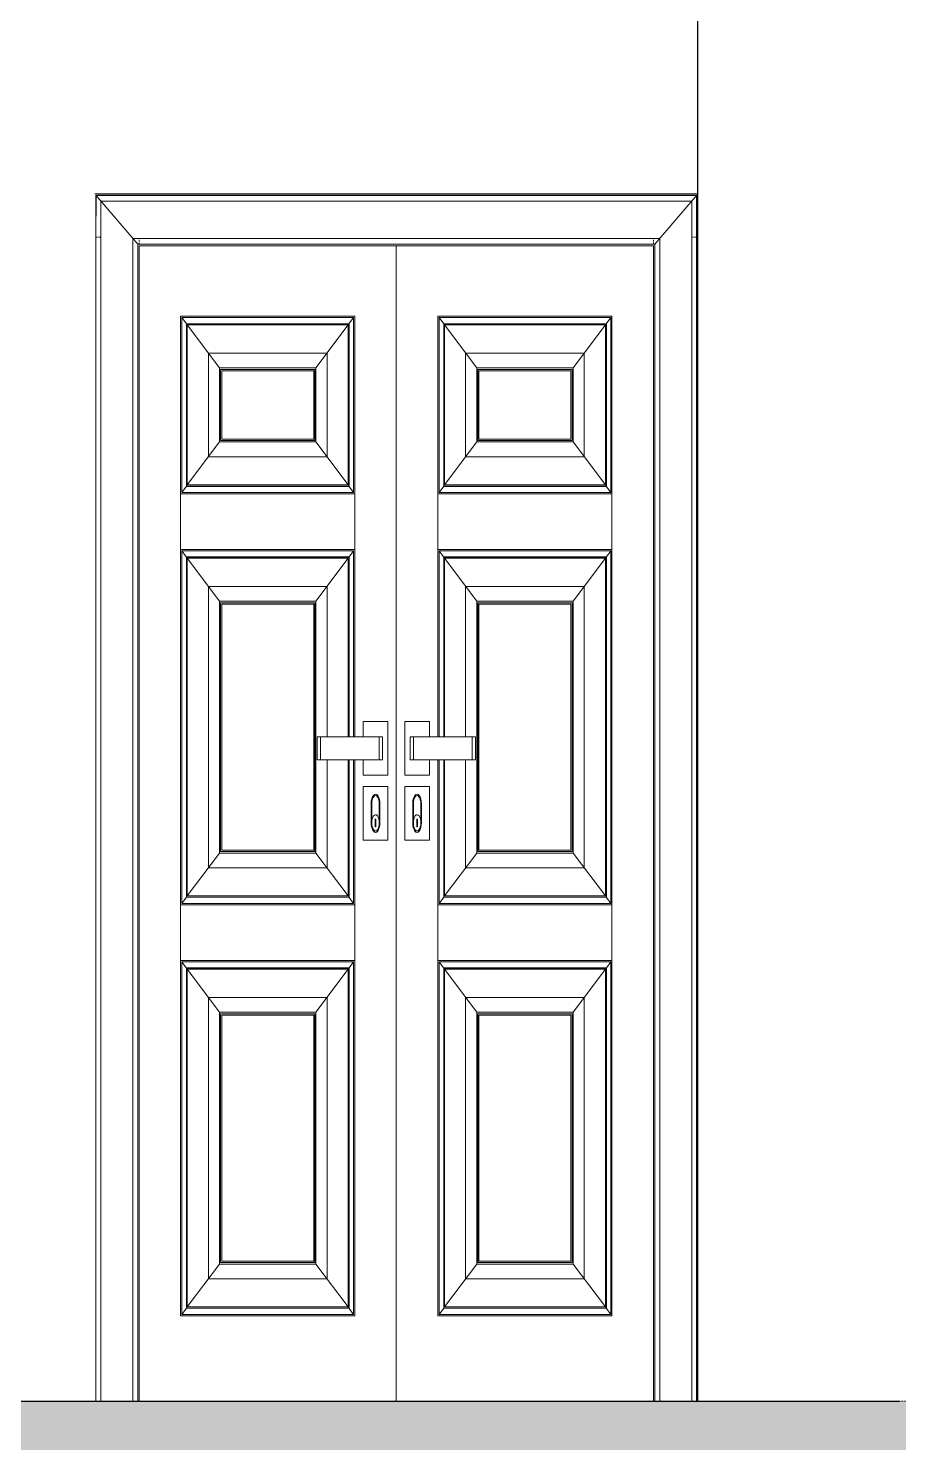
# Model space of a CAD drawing. Header units: inches. Extents: x -5058079 to -5054904, y -3262045 to -3259800.
# Drawn here: x -5055826.2 to -5055765.6, y -3261036.5 to -3260938 of the extents above; entities that cross this region are included whole.
import ezdxf

# ---------------------------------------------------------------- set-up
doc = ezdxf.new("R2010")
doc.units = ezdxf.units.IN
doc.header["$LTSCALE"] = 2
doc.header["$MEASUREMENT"] = 0
doc.linetypes.add('CENTER', pattern=[2, 1.25, -0.25, 0.25, -0.25])
doc.layers.get('0').update_dxf_attribs({"linetype": 'CONTINUOUS'})
for name, color, linetype, lineweight in [('Annotate-Bold.w', 187, 'CONTINUOUS', 18), ('Door-Window', 47, 'CONTINUOUS', 15), ('F-FURNITURE', 30, 'CONTINUOUS', 13)]:
    doc.layers.add(name, color=color, linetype=linetype, lineweight=lineweight)

msp = doc.modelspace()

# ---------------------------------------------------------------- hatches: boundary and pattern name
at = {"layer": 'Door-Window', "linetype": 'ByBlock'}
h = msp.add_hatch(dxfattribs=at)
h.set_pattern_fill('AR-CONC', color=256)
h.set_pattern_definition([(50, (2074.156, -4543.582), (7.172601826, -0.62752135), [0.75, -8.25]), (355, (2074.156, -4543.582), (-1.387513336, 7.521921337), [0.6, -6.6]), (100.45144446, (2074.7536, -4543.634), (5.785088467, 6.89439991), [0.63740192, -7.01142112]), (46.1842, (2074.156, -4541.582), (10.672413307, -1.655192808), [1.125, -12.375]), (96.63563549, (2075.045, -4541.72), (9.346619457, 9.741186008), [0.95610342, -10.5171376]), (351.184164, (2074.156, -4541.582), (9.34661945, 9.741186003), [0.9, -9.90000001]), (21, (2075.156, -4542.082), (5.969070521, -4.0261889067), [0.75, -8.25]), (326, (2075.156, -4542.082), (2.433153319, 7.2515004505), [0.6, -6.6]), (71.45144474, (2075.653, -4542.417), (8.402223767, 3.225311528), [0.6374019, -7.01142112]), (37.5, (2074.156, -4543.5817), (0.1215985532, 3.3289385383), [0, -6.52, 0, -6.7, 0, -6.625]), (7.5, (2074.156, -4543.5817), (2.6306953744, 3.9441171188), [0, -3.82, 0, -6.37, 0, -2.525]), (327.5, (2071.926, -4543.5817), (5.3382243617, -0.2255487173), [0, -2.5, 0, -7.8, 0, -10.35]), (317.5, (2070.926, -4543.5817), (5.8318616934, 1.0010498233), [0, -3.25, 0, -5.18, 0, -7.35])])
h.paths.add_polyline_path([(-5055910.021, -3261047.578), (-5055901.021, -3261047.578), (-5055901.021, -3261038.578), (-5055779.597, -3261038.578), (-5055779.597, -3261047.578), (-5055770.597, -3261047.578), (-5055770.597, -3261038.578), (-5055763.964, -3261038.578), (-5055756.821, -3261033.578), (-5055928.021, -3261033.578), (-5055928.021, -3261038.578), (-5055910.021, -3261038.578)])

# ---------------------------------------------------------------- linework, layer by layer
at = {"ltscale": 0.5}
for p, q in [((-5055779.597, -3261033.578), (-5055779.597, -3260926.578)), ((-5055928.021, -3261033.578), (-5055765.54, -3261033.578))]:
    msp.add_line(p, q, dxfattribs=at)
at = {"layer": 'Annotate-Bold.w', "linetype": 'CENTER', "ltscale": 0.01}
msp.add_line((-5055993.007, -3261033.578), (-5055604.242, -3261033.578), dxfattribs=at)
at = {"layer": 'F-FURNITURE'}
for p, q in [((-5055821.597, -3260949.578), (-5055779.597, -3260949.578)), ((-5055821.531, -3261033.578), (-5055821.531, -3260949.655)), ((-5055821.531, -3260949.655), (-5055779.663, -3260949.655)), ((-5055821.531, -3260949.655), (-5055818.597, -3260953.078)), ((-5055821.512, -3260952.578), (-5055821.511, -3260949.678)), ((-5055821.511, -3260949.678), (-5055779.683, -3260949.678)), ((-5055821.169, -3261033.578), (-5055821.169, -3260950.078)), ((-5055821.169, -3260950.078), (-5055780.026, -3260950.078)), ((-5055779.663, -3260949.655), (-5055782.597, -3260953.078)), ((-5055780.026, -3260950.078), (-5055780.026, -3261033.578)), ((-5055779.683, -3260949.678), (-5055779.683, -3261033.578)), ((-5055779.663, -3260949.655), (-5055779.663, -3261033.578)), ((-5055821.512, -3260952.578), (-5055821.455, -3260952.578)), ((-5055821.512, -3261033.578), (-5055821.512, -3260952.578)), ((-5055821.415, -3260952.578), (-5055821.37, -3260952.578)), ((-5055821.32, -3260952.578), (-5055821.218, -3260952.578)), ((-5055780.026, -3260952.578), (-5055779.925, -3260952.578)), ((-5055779.874, -3260952.578), (-5055779.825, -3260952.578)), ((-5055779.78, -3260952.578), (-5055779.707, -3260952.578)), ((-5055818.94, -3261033.578), (-5055818.94, -3260952.678)), ((-5055818.94, -3260952.678), (-5055782.254, -3260952.678)), ((-5055818.597, -3261033.578), (-5055818.597, -3260953.078)), ((-5055818.597, -3260953.078), (-5055782.597, -3260953.078)), ((-5055818.512, -3260952.678), (-5055818.512, -3260952.73)), ((-5055818.512, -3260952.782), (-5055818.512, -3260952.831)), ((-5055818.512, -3260952.879), (-5055818.512, -3260952.962)), ((-5055818.512, -3260952.996), (-5055818.512, -3260953.078)), ((-5055818.512, -3261033.578), (-5055818.512, -3260953.178)), ((-5055818.512, -3260953.178), (-5055782.683, -3260953.178)), ((-5055800.597, -3261033.578), (-5055800.597, -3260953.178)), ((-5055782.683, -3260952.678), (-5055782.683, -3260952.73)), ((-5055782.683, -3260952.782), (-5055782.683, -3260952.831)), ((-5055782.683, -3260952.879), (-5055782.683, -3260952.962)), ((-5055782.683, -3260952.996), (-5055782.683, -3260953.078)), ((-5055782.683, -3260953.178), (-5055782.683, -3261033.578)), ((-5055782.597, -3260953.078), (-5055782.597, -3261033.578)), ((-5055782.254, -3260952.678), (-5055782.254, -3261033.578)), ((-5055815.616, -3260999.047), (-5055815.616, -3260958.074)), ((-5055803.493, -3260958.074), (-5055815.616, -3260958.074)), ((-5055815.539, -3260970.34), (-5055815.539, -3260958.177)), ((-5055815.539, -3260958.177), (-5055803.57, -3260958.177)), ((-5055815.539, -3260958.177), (-5055815.208, -3260958.619)), ((-5055803.901, -3260958.619), (-5055803.57, -3260958.177)), ((-5055803.57, -3260958.177), (-5055803.57, -3260970.34)), ((-5055803.493, -3260958.074), (-5055803.493, -3260987.356)), ((-5055797.702, -3260987.356), (-5055797.702, -3260958.074)), ((-5055785.579, -3260958.074), (-5055797.702, -3260958.074)), ((-5055797.624, -3260970.34), (-5055797.624, -3260958.177)), ((-5055797.624, -3260958.177), (-5055785.656, -3260958.177)), ((-5055797.624, -3260958.177), (-5055797.294, -3260958.619)), ((-5055785.987, -3260958.619), (-5055785.656, -3260958.177)), ((-5055785.656, -3260958.177), (-5055785.656, -3260970.34)), ((-5055785.579, -3260958.074), (-5055785.579, -3260999.047)), ((-5055815.208, -3260969.899), (-5055815.208, -3260958.619)), ((-5055815.208, -3260958.619), (-5055803.901, -3260958.619)), ((-5055815.153, -3260969.825), (-5055815.153, -3260958.693)), ((-5055815.153, -3260958.693), (-5055803.956, -3260958.693)), ((-5055812.913, -3260961.682), (-5055815.153, -3260958.693)), ((-5055803.956, -3260958.693), (-5055806.196, -3260961.682)), ((-5055803.956, -3260958.693), (-5055803.956, -3260969.825)), ((-5055803.901, -3260958.619), (-5055803.901, -3260969.899)), ((-5055803.879, -3260958.59), (-5055803.879, -3260969.928)), ((-5055797.294, -3260969.899), (-5055797.294, -3260958.619)), ((-5055797.294, -3260958.619), (-5055785.987, -3260958.619)), ((-5055797.238, -3260969.825), (-5055797.238, -3260958.693)), ((-5055797.238, -3260958.693), (-5055786.042, -3260958.693)), ((-5055794.999, -3260961.682), (-5055797.238, -3260958.693)), ((-5055786.042, -3260958.693), (-5055788.281, -3260961.682)), ((-5055786.042, -3260958.693), (-5055786.042, -3260969.825)), ((-5055785.987, -3260958.619), (-5055785.987, -3260969.899)), ((-5055785.965, -3260958.59), (-5055785.965, -3260969.928)), ((-5055805.423, -3260960.651), (-5055813.686, -3260960.651)), ((-5055813.686, -3260960.651), (-5055813.686, -3260967.867)), ((-5055805.423, -3260967.867), (-5055805.423, -3260960.651)), ((-5055787.509, -3260960.651), (-5055795.771, -3260960.651)), ((-5055795.771, -3260960.651), (-5055795.771, -3260967.867)), ((-5055787.509, -3260967.867), (-5055787.509, -3260960.651)), ((-5055806.196, -3260961.682), (-5055812.913, -3260961.682)), ((-5055812.913, -3260961.682), (-5055812.913, -3260966.836)), ((-5055812.836, -3260961.785), (-5055812.836, -3260966.733)), ((-5055806.273, -3260961.785), (-5055812.836, -3260961.785)), ((-5055812.759, -3260961.888), (-5055812.759, -3260966.63)), ((-5055806.35, -3260961.888), (-5055812.759, -3260961.888)), ((-5055806.35, -3260966.63), (-5055806.35, -3260961.888)), ((-5055806.273, -3260966.733), (-5055806.273, -3260961.785)), ((-5055806.196, -3260966.836), (-5055806.196, -3260961.682)), ((-5055788.281, -3260961.682), (-5055794.999, -3260961.682)), ((-5055794.999, -3260961.682), (-5055794.999, -3260966.836)), ((-5055794.922, -3260961.785), (-5055794.922, -3260966.733)), ((-5055788.358, -3260961.785), (-5055794.922, -3260961.785)), ((-5055794.845, -3260961.888), (-5055794.845, -3260966.63)), ((-5055788.436, -3260961.888), (-5055794.845, -3260961.888)), ((-5055788.436, -3260966.63), (-5055788.436, -3260961.888)), ((-5055788.358, -3260966.733), (-5055788.358, -3260961.785)), ((-5055788.281, -3260966.836), (-5055788.281, -3260961.682)), ((-5055815.153, -3260969.825), (-5055812.913, -3260966.836)), ((-5055812.913, -3260966.836), (-5055806.196, -3260966.836)), ((-5055812.836, -3260966.733), (-5055806.273, -3260966.733)), ((-5055812.759, -3260966.63), (-5055806.35, -3260966.63)), ((-5055806.196, -3260966.836), (-5055803.956, -3260969.825)), ((-5055797.238, -3260969.825), (-5055794.999, -3260966.836)), ((-5055794.999, -3260966.836), (-5055788.281, -3260966.836)), ((-5055794.922, -3260966.733), (-5055788.358, -3260966.733)), ((-5055794.845, -3260966.63), (-5055788.436, -3260966.63)), ((-5055788.281, -3260966.836), (-5055786.042, -3260969.825)), ((-5055813.686, -3260967.867), (-5055805.423, -3260967.867)), ((-5055795.771, -3260967.867), (-5055787.509, -3260967.867)), ((-5055815.539, -3260970.34), (-5055815.208, -3260969.899)), ((-5055803.879, -3260969.928), (-5055815.23, -3260969.928)), ((-5055803.901, -3260969.899), (-5055815.208, -3260969.899)), ((-5055803.956, -3260969.825), (-5055815.153, -3260969.825)), ((-5055803.57, -3260970.34), (-5055803.901, -3260969.899)), ((-5055797.624, -3260970.34), (-5055797.294, -3260969.899)), ((-5055785.965, -3260969.928), (-5055797.316, -3260969.928)), ((-5055785.987, -3260969.899), (-5055797.294, -3260969.899)), ((-5055786.042, -3260969.825), (-5055797.238, -3260969.825)), ((-5055785.656, -3260970.34), (-5055785.987, -3260969.899)), ((-5055803.493, -3260970.443), (-5055815.616, -3260970.443)), ((-5055803.57, -3260970.34), (-5055815.539, -3260970.34)), ((-5055785.579, -3260970.443), (-5055797.702, -3260970.443)), ((-5055785.656, -3260970.34), (-5055797.624, -3260970.34)), ((-5055803.493, -3260974.309), (-5055815.616, -3260974.309)), ((-5055815.539, -3260998.944), (-5055815.539, -3260974.412)), ((-5055815.539, -3260974.412), (-5055803.57, -3260974.412)), ((-5055815.539, -3260974.412), (-5055815.23, -3260974.824)), ((-5055815.23, -3260974.824), (-5055803.879, -3260974.824)), ((-5055815.23, -3260974.824), (-5055815.213, -3260974.847)), ((-5055815.213, -3260998.509), (-5055815.213, -3260974.847)), ((-5055815.213, -3260974.847), (-5055803.896, -3260974.847)), ((-5055812.913, -3260977.917), (-5055815.153, -3260974.927)), ((-5055815.153, -3260998.429), (-5055815.153, -3260974.927)), ((-5055815.153, -3260974.927), (-5055803.956, -3260974.927)), ((-5055803.956, -3260974.927), (-5055806.196, -3260977.917)), ((-5055803.956, -3260974.927), (-5055803.956, -3260987.356)), ((-5055803.879, -3260974.824), (-5055803.896, -3260974.847)), ((-5055803.896, -3260974.847), (-5055803.896, -3260987.356)), ((-5055803.57, -3260974.412), (-5055803.879, -3260974.824)), ((-5055803.879, -3260974.824), (-5055803.879, -3260987.356)), ((-5055803.57, -3260974.412), (-5055803.57, -3260987.356)), ((-5055785.579, -3260974.309), (-5055797.702, -3260974.309)), ((-5055797.624, -3260987.356), (-5055797.624, -3260974.412)), ((-5055797.624, -3260974.412), (-5055785.656, -3260974.412)), ((-5055797.624, -3260974.412), (-5055797.316, -3260974.824)), ((-5055797.316, -3260974.824), (-5055785.965, -3260974.824)), ((-5055797.316, -3260974.824), (-5055797.299, -3260974.847)), ((-5055797.299, -3260987.356), (-5055797.299, -3260974.847)), ((-5055797.299, -3260974.847), (-5055785.982, -3260974.847)), ((-5055794.999, -3260977.917), (-5055797.238, -3260974.927)), ((-5055797.238, -3260987.356), (-5055797.238, -3260974.927)), ((-5055797.238, -3260974.927), (-5055786.042, -3260974.927)), ((-5055786.042, -3260974.927), (-5055788.281, -3260977.917)), ((-5055786.042, -3260974.927), (-5055786.042, -3260998.429)), ((-5055785.965, -3260974.824), (-5055785.982, -3260974.847)), ((-5055785.982, -3260974.847), (-5055785.982, -3260998.509)), ((-5055785.656, -3260974.412), (-5055785.965, -3260974.824)), ((-5055785.965, -3260974.824), (-5055785.965, -3260998.532)), ((-5055785.656, -3260974.412), (-5055785.656, -3260998.944)), ((-5055813.686, -3260976.886), (-5055805.423, -3260976.886)), ((-5055813.686, -3260976.886), (-5055813.686, -3260996.47)), ((-5055805.423, -3260976.886), (-5055805.423, -3260987.356)), ((-5055795.771, -3260976.886), (-5055787.509, -3260976.886)), ((-5055795.771, -3260976.886), (-5055795.771, -3260987.356)), ((-5055787.509, -3260976.886), (-5055787.509, -3260996.47)), ((-5055812.913, -3260977.917), (-5055806.196, -3260977.917)), ((-5055812.913, -3260995.44), (-5055812.913, -3260977.917)), ((-5055806.273, -3260978.02), (-5055812.836, -3260978.02)), ((-5055812.836, -3260978.02), (-5055812.836, -3260995.337)), ((-5055806.35, -3260978.123), (-5055812.759, -3260978.123)), ((-5055812.759, -3260978.123), (-5055812.759, -3260995.233)), ((-5055806.35, -3260995.233), (-5055806.35, -3260978.123)), ((-5055806.273, -3260995.337), (-5055806.273, -3260978.02)), ((-5055806.196, -3260977.917), (-5055806.196, -3260995.44)), ((-5055794.999, -3260977.917), (-5055788.281, -3260977.917)), ((-5055794.999, -3260995.44), (-5055794.999, -3260977.917)), ((-5055788.358, -3260978.02), (-5055794.922, -3260978.02)), ((-5055794.922, -3260978.02), (-5055794.922, -3260995.337)), ((-5055788.436, -3260978.123), (-5055794.845, -3260978.123)), ((-5055794.845, -3260978.123), (-5055794.845, -3260995.233)), ((-5055788.436, -3260995.233), (-5055788.436, -3260978.123)), ((-5055788.358, -3260995.337), (-5055788.358, -3260978.02)), ((-5055788.281, -3260977.917), (-5055788.281, -3260995.44)), ((-5055802.896, -3260986.292), (-5055802.896, -3260987.356)), ((-5055801.194, -3260986.292), (-5055802.896, -3260986.292)), ((-5055801.194, -3260986.292), (-5055801.194, -3260990.016)), ((-5055798.298, -3260986.292), (-5055800.001, -3260986.292)), ((-5055800.001, -3260986.292), (-5055800.001, -3260990.016)), ((-5055798.298, -3260986.292), (-5055798.298, -3260987.356)), ((-5055806.119, -3260987.356), (-5055806.119, -3260988.952)), ((-5055806.119, -3260987.356), (-5055801.559, -3260987.356)), ((-5055805.876, -3260987.356), (-5055805.876, -3260988.952)), ((-5055801.802, -3260987.356), (-5055801.802, -3260988.952)), ((-5055801.559, -3260987.356), (-5055801.559, -3260988.952)), ((-5055799.636, -3260987.356), (-5055799.636, -3260988.952)), ((-5055795.076, -3260987.356), (-5055799.636, -3260987.356)), ((-5055799.393, -3260987.356), (-5055799.393, -3260988.952)), ((-5055795.319, -3260987.356), (-5055795.319, -3260988.952)), ((-5055795.076, -3260987.356), (-5055795.076, -3260988.952)), ((-5055806.119, -3260988.952), (-5055801.559, -3260988.952)), ((-5055805.423, -3260988.952), (-5055805.423, -3260996.47)), ((-5055803.956, -3260988.952), (-5055803.956, -3260998.429)), ((-5055803.896, -3260988.952), (-5055803.896, -3260998.509)), ((-5055803.879, -3260988.952), (-5055803.879, -3260998.532)), ((-5055803.57, -3260988.952), (-5055803.57, -3260998.944)), ((-5055803.493, -3260988.952), (-5055803.493, -3260999.047)), ((-5055802.896, -3260988.952), (-5055802.896, -3260990.016)), ((-5055795.076, -3260988.952), (-5055799.636, -3260988.952)), ((-5055798.298, -3260988.952), (-5055798.298, -3260990.016)), ((-5055797.702, -3260999.047), (-5055797.702, -3260988.952)), ((-5055797.624, -3260998.944), (-5055797.624, -3260988.952)), ((-5055797.299, -3260998.509), (-5055797.299, -3260988.952)), ((-5055797.238, -3260998.429), (-5055797.238, -3260988.952)), ((-5055795.771, -3260996.47), (-5055795.771, -3260988.952)), ((-5055802.896, -3260990.016), (-5055801.194, -3260990.016)), ((-5055802.896, -3260990.814), (-5055801.194, -3260990.814)), ((-5055802.896, -3260994.538), (-5055802.896, -3260990.814)), ((-5055801.194, -3260990.814), (-5055801.194, -3260994.538)), ((-5055800.001, -3260990.016), (-5055798.298, -3260990.016)), ((-5055800.001, -3260990.814), (-5055800.001, -3260994.538)), ((-5055798.298, -3260990.814), (-5055800.001, -3260990.814)), ((-5055798.298, -3260994.538), (-5055798.298, -3260990.814)), ((-5055802.339, -3260991.838), (-5055802.349, -3260992.01)), ((-5055802.309, -3260991.678), (-5055802.339, -3260991.838)), ((-5055802.26, -3260991.54), (-5055802.309, -3260991.678)), ((-5055802.304, -3260992.017), (-5055802.294, -3260991.864)), ((-5055802.294, -3260991.864), (-5055802.269, -3260991.728)), ((-5055802.269, -3260991.728), (-5055802.228, -3260991.611)), ((-5055802.197, -3260991.434), (-5055802.26, -3260991.54)), ((-5055802.228, -3260991.611), (-5055802.174, -3260991.521)), ((-5055802.124, -3260991.368), (-5055802.197, -3260991.434)), ((-5055802.174, -3260991.521), (-5055802.112, -3260991.465)), ((-5055802.045, -3260991.345), (-5055802.124, -3260991.368)), ((-5055802.112, -3260991.465), (-5055802.045, -3260991.446)), ((-5055801.966, -3260991.368), (-5055802.045, -3260991.345)), ((-5055802.045, -3260991.446), (-5055801.978, -3260991.465)), ((-5055801.978, -3260991.465), (-5055801.916, -3260991.521)), ((-5055801.893, -3260991.434), (-5055801.966, -3260991.368)), ((-5055801.916, -3260991.521), (-5055801.863, -3260991.611)), ((-5055801.83, -3260991.54), (-5055801.893, -3260991.434)), ((-5055801.863, -3260991.611), (-5055801.822, -3260991.728)), ((-5055801.782, -3260991.678), (-5055801.83, -3260991.54)), ((-5055801.822, -3260991.728), (-5055801.796, -3260991.864)), ((-5055801.796, -3260991.864), (-5055801.787, -3260992.017)), ((-5055801.751, -3260991.838), (-5055801.782, -3260991.678)), ((-5055801.741, -3260992.01), (-5055801.751, -3260991.838)), ((-5055799.454, -3260992.01), (-5055799.443, -3260991.838)), ((-5055799.443, -3260991.838), (-5055799.413, -3260991.678)), ((-5055799.413, -3260991.678), (-5055799.365, -3260991.54)), ((-5055799.399, -3260991.864), (-5055799.408, -3260992.017)), ((-5055799.373, -3260991.728), (-5055799.399, -3260991.864)), ((-5055799.332, -3260991.611), (-5055799.373, -3260991.728)), ((-5055799.365, -3260991.54), (-5055799.302, -3260991.434)), ((-5055799.279, -3260991.521), (-5055799.332, -3260991.611)), ((-5055799.302, -3260991.434), (-5055799.228, -3260991.368)), ((-5055799.216, -3260991.465), (-5055799.279, -3260991.521)), ((-5055799.228, -3260991.368), (-5055799.149, -3260991.345)), ((-5055799.149, -3260991.446), (-5055799.216, -3260991.465)), ((-5055799.149, -3260991.345), (-5055799.071, -3260991.368)), ((-5055799.083, -3260991.465), (-5055799.149, -3260991.446)), ((-5055799.02, -3260991.521), (-5055799.083, -3260991.465)), ((-5055799.071, -3260991.368), (-5055798.997, -3260991.434)), ((-5055798.967, -3260991.611), (-5055799.02, -3260991.521)), ((-5055798.997, -3260991.434), (-5055798.934, -3260991.54)), ((-5055798.926, -3260991.728), (-5055798.967, -3260991.611)), ((-5055798.934, -3260991.54), (-5055798.886, -3260991.678)), ((-5055798.9, -3260991.864), (-5055798.926, -3260991.728)), ((-5055798.891, -3260992.017), (-5055798.9, -3260991.864)), ((-5055798.886, -3260991.678), (-5055798.856, -3260991.838)), ((-5055798.856, -3260991.838), (-5055798.845, -3260992.01)), ((-5055802.349, -3260993.341), (-5055802.349, -3260992.01)), ((-5055802.304, -3260993.334), (-5055802.304, -3260992.017)), ((-5055802.23, -3260992.946), (-5055802.271, -3260993.064)), ((-5055802.177, -3260992.854), (-5055802.23, -3260992.946)), ((-5055802.115, -3260992.796), (-5055802.177, -3260992.854)), ((-5055802.048, -3260992.775), (-5055802.115, -3260992.796)), ((-5055801.981, -3260992.793), (-5055802.048, -3260992.775)), ((-5055801.918, -3260992.848), (-5055801.981, -3260992.793)), ((-5055801.864, -3260992.936), (-5055801.918, -3260992.848)), ((-5055801.823, -3260993.052), (-5055801.864, -3260992.936)), ((-5055801.787, -3260992.017), (-5055801.787, -3260993.334)), ((-5055801.741, -3260993.341), (-5055801.741, -3260992.01)), ((-5055799.454, -3260993.341), (-5055799.454, -3260992.01)), ((-5055799.408, -3260992.017), (-5055799.408, -3260993.334)), ((-5055799.372, -3260993.052), (-5055799.33, -3260992.936)), ((-5055799.33, -3260992.936), (-5055799.276, -3260992.848)), ((-5055799.276, -3260992.848), (-5055799.214, -3260992.793)), ((-5055799.214, -3260992.793), (-5055799.147, -3260992.775)), ((-5055799.147, -3260992.775), (-5055799.08, -3260992.796)), ((-5055799.08, -3260992.796), (-5055799.018, -3260992.854)), ((-5055799.018, -3260992.854), (-5055798.965, -3260992.946)), ((-5055798.965, -3260992.946), (-5055798.924, -3260993.064)), ((-5055798.891, -3260993.334), (-5055798.891, -3260992.017)), ((-5055798.845, -3260993.341), (-5055798.845, -3260992.01)), ((-5055802.349, -3260993.341), (-5055802.339, -3260993.513)), ((-5055802.339, -3260993.513), (-5055802.309, -3260993.674)), ((-5055802.309, -3260993.674), (-5055802.26, -3260993.811)), ((-5055802.296, -3260993.201), (-5055802.304, -3260993.334)), ((-5055802.304, -3260993.334), (-5055802.303, -3260993.341)), ((-5055802.303, -3260993.341), (-5055802.304, -3260993.347)), ((-5055802.304, -3260993.347), (-5055802.294, -3260993.487)), ((-5055802.271, -3260993.064), (-5055802.296, -3260993.201)), ((-5055802.294, -3260993.487), (-5055802.294, -3260993.494)), ((-5055802.294, -3260993.494), (-5055802.269, -3260993.623)), ((-5055802.269, -3260993.623), (-5055802.268, -3260993.629)), ((-5055802.268, -3260993.629), (-5055802.228, -3260993.74)), ((-5055802.26, -3260993.811), (-5055802.197, -3260993.917)), ((-5055802.228, -3260993.74), (-5055802.226, -3260993.745)), ((-5055802.226, -3260993.745), (-5055802.174, -3260993.83)), ((-5055802.197, -3260993.917), (-5055802.124, -3260993.984)), ((-5055802.174, -3260993.83), (-5055802.172, -3260993.834)), ((-5055802.172, -3260993.834), (-5055802.112, -3260993.886)), ((-5055802.112, -3260993.886), (-5055802.109, -3260993.889)), ((-5055802.109, -3260993.889), (-5055802.045, -3260993.906)), ((-5055802.076, -3260993.075), (-5055802.015, -3260993.075)), ((-5055802.076, -3260993.607), (-5055802.076, -3260993.075)), ((-5055802.015, -3260993.607), (-5055802.076, -3260993.607)), ((-5055802.045, -3260993.906), (-5055802.042, -3260993.906)), ((-5055802.042, -3260993.906), (-5055801.978, -3260993.886)), ((-5055802.015, -3260993.075), (-5055802.015, -3260993.607)), ((-5055801.978, -3260993.886), (-5055801.975, -3260993.885)), ((-5055801.975, -3260993.885), (-5055801.916, -3260993.83)), ((-5055801.966, -3260993.984), (-5055801.893, -3260993.917)), ((-5055801.916, -3260993.83), (-5055801.913, -3260993.827)), ((-5055801.913, -3260993.827), (-5055801.863, -3260993.74)), ((-5055801.893, -3260993.917), (-5055801.83, -3260993.811)), ((-5055801.863, -3260993.74), (-5055801.86, -3260993.736)), ((-5055801.86, -3260993.736), (-5055801.822, -3260993.623)), ((-5055801.83, -3260993.811), (-5055801.782, -3260993.674)), ((-5055801.796, -3260993.188), (-5055801.823, -3260993.052)), ((-5055801.822, -3260993.623), (-5055801.82, -3260993.618)), ((-5055801.82, -3260993.618), (-5055801.796, -3260993.487)), ((-5055801.787, -3260993.334), (-5055801.796, -3260993.188)), ((-5055801.796, -3260993.487), (-5055801.795, -3260993.481)), ((-5055801.795, -3260993.481), (-5055801.787, -3260993.334)), ((-5055801.782, -3260993.674), (-5055801.751, -3260993.513)), ((-5055801.751, -3260993.513), (-5055801.741, -3260993.341)), ((-5055799.443, -3260993.513), (-5055799.454, -3260993.341)), ((-5055799.413, -3260993.674), (-5055799.443, -3260993.513)), ((-5055799.365, -3260993.811), (-5055799.413, -3260993.674)), ((-5055799.408, -3260993.334), (-5055799.398, -3260993.188)), ((-5055799.4, -3260993.481), (-5055799.408, -3260993.334)), ((-5055799.399, -3260993.487), (-5055799.4, -3260993.481)), ((-5055799.375, -3260993.618), (-5055799.399, -3260993.487)), ((-5055799.398, -3260993.188), (-5055799.372, -3260993.052)), ((-5055799.373, -3260993.623), (-5055799.375, -3260993.618)), ((-5055799.334, -3260993.736), (-5055799.373, -3260993.623)), ((-5055799.302, -3260993.917), (-5055799.365, -3260993.811)), ((-5055799.332, -3260993.74), (-5055799.334, -3260993.736)), ((-5055799.281, -3260993.827), (-5055799.332, -3260993.74)), ((-5055799.228, -3260993.984), (-5055799.302, -3260993.917)), ((-5055799.279, -3260993.83), (-5055799.281, -3260993.827)), ((-5055799.219, -3260993.885), (-5055799.279, -3260993.83)), ((-5055799.216, -3260993.886), (-5055799.219, -3260993.885)), ((-5055799.152, -3260993.906), (-5055799.216, -3260993.886)), ((-5055799.18, -3260993.075), (-5055799.18, -3260993.607)), ((-5055799.119, -3260993.075), (-5055799.18, -3260993.075)), ((-5055799.18, -3260993.607), (-5055799.119, -3260993.607)), ((-5055799.149, -3260993.906), (-5055799.152, -3260993.906)), ((-5055799.085, -3260993.889), (-5055799.149, -3260993.906)), ((-5055799.119, -3260993.607), (-5055799.119, -3260993.075)), ((-5055799.083, -3260993.886), (-5055799.085, -3260993.889)), ((-5055799.023, -3260993.834), (-5055799.083, -3260993.886)), ((-5055798.997, -3260993.917), (-5055799.071, -3260993.984)), ((-5055799.02, -3260993.83), (-5055799.023, -3260993.834)), ((-5055798.969, -3260993.745), (-5055799.02, -3260993.83)), ((-5055798.934, -3260993.811), (-5055798.997, -3260993.917)), ((-5055798.967, -3260993.74), (-5055798.969, -3260993.745)), ((-5055798.927, -3260993.629), (-5055798.967, -3260993.74)), ((-5055798.886, -3260993.674), (-5055798.934, -3260993.811)), ((-5055798.926, -3260993.623), (-5055798.927, -3260993.629)), ((-5055798.901, -3260993.494), (-5055798.926, -3260993.623)), ((-5055798.924, -3260993.064), (-5055798.899, -3260993.201)), ((-5055798.9, -3260993.487), (-5055798.901, -3260993.494)), ((-5055798.891, -3260993.347), (-5055798.9, -3260993.487)), ((-5055798.899, -3260993.201), (-5055798.891, -3260993.334)), ((-5055798.891, -3260993.334), (-5055798.891, -3260993.341)), ((-5055798.891, -3260993.341), (-5055798.891, -3260993.347)), ((-5055798.856, -3260993.513), (-5055798.886, -3260993.674)), ((-5055798.845, -3260993.341), (-5055798.856, -3260993.513)), ((-5055801.194, -3260994.538), (-5055802.896, -3260994.538)), ((-5055802.124, -3260993.984), (-5055802.045, -3260994.006)), ((-5055802.045, -3260994.006), (-5055801.966, -3260993.984)), ((-5055800.001, -3260994.538), (-5055798.298, -3260994.538)), ((-5055799.149, -3260994.006), (-5055799.228, -3260993.984)), ((-5055799.071, -3260993.984), (-5055799.149, -3260994.006)), ((-5055815.153, -3260998.429), (-5055812.913, -3260995.44)), ((-5055806.196, -3260995.44), (-5055812.913, -3260995.44)), ((-5055812.836, -3260995.337), (-5055806.273, -3260995.337)), ((-5055812.759, -3260995.233), (-5055806.35, -3260995.233)), ((-5055806.196, -3260995.44), (-5055803.956, -3260998.429)), ((-5055797.238, -3260998.429), (-5055794.999, -3260995.44)), ((-5055788.281, -3260995.44), (-5055794.999, -3260995.44)), ((-5055794.922, -3260995.337), (-5055788.358, -3260995.337)), ((-5055794.845, -3260995.233), (-5055788.436, -3260995.233)), ((-5055788.281, -3260995.44), (-5055786.042, -3260998.429)), ((-5055805.423, -3260996.47), (-5055813.686, -3260996.47)), ((-5055787.509, -3260996.47), (-5055795.771, -3260996.47)), ((-5055815.539, -3260998.944), (-5055815.213, -3260998.509)), ((-5055803.896, -3260998.509), (-5055815.213, -3260998.509)), ((-5055803.956, -3260998.429), (-5055815.153, -3260998.429)), ((-5055803.879, -3260998.532), (-5055803.896, -3260998.509)), ((-5055803.57, -3260998.944), (-5055803.879, -3260998.532)), ((-5055797.624, -3260998.944), (-5055797.299, -3260998.509)), ((-5055785.982, -3260998.509), (-5055797.299, -3260998.509)), ((-5055786.042, -3260998.429), (-5055797.238, -3260998.429)), ((-5055785.965, -3260998.532), (-5055785.982, -3260998.509)), ((-5055785.656, -3260998.944), (-5055785.965, -3260998.532)), ((-5055815.616, -3261002.913), (-5055815.616, -3260999.047)), ((-5055803.493, -3260999.047), (-5055815.616, -3260999.047)), ((-5055803.57, -3260998.944), (-5055815.539, -3260998.944)), ((-5055803.493, -3260999.047), (-5055803.493, -3261002.913)), ((-5055797.702, -3261002.913), (-5055797.702, -3260999.047)), ((-5055785.579, -3260999.047), (-5055797.702, -3260999.047)), ((-5055785.656, -3260998.944), (-5055797.624, -3260998.944)), ((-5055785.579, -3260999.047), (-5055785.579, -3261002.913)), ((-5055815.616, -3261002.913), (-5055815.616, -3261027.651)), ((-5055803.493, -3261002.913), (-5055815.616, -3261002.913)), ((-5055815.539, -3261027.548), (-5055815.539, -3261003.016)), ((-5055815.539, -3261003.016), (-5055803.57, -3261003.016)), ((-5055815.539, -3261003.016), (-5055815.23, -3261003.428)), ((-5055815.23, -3261003.428), (-5055803.879, -3261003.428)), ((-5055815.23, -3261003.428), (-5055815.213, -3261003.451)), ((-5055815.213, -3261027.113), (-5055815.213, -3261003.451)), ((-5055815.213, -3261003.451), (-5055803.896, -3261003.451)), ((-5055812.913, -3261006.52), (-5055815.153, -3261003.531)), ((-5055815.153, -3261027.033), (-5055815.153, -3261003.531)), ((-5055815.153, -3261003.531), (-5055803.956, -3261003.531)), ((-5055803.956, -3261003.531), (-5055806.196, -3261006.52)), ((-5055803.956, -3261003.531), (-5055803.956, -3261027.033)), ((-5055803.879, -3261003.428), (-5055803.896, -3261003.451)), ((-5055803.896, -3261003.451), (-5055803.896, -3261027.113)), ((-5055803.57, -3261003.016), (-5055803.879, -3261003.428)), ((-5055803.879, -3261003.428), (-5055803.879, -3261027.136)), ((-5055803.57, -3261003.016), (-5055803.57, -3261027.548)), ((-5055803.493, -3261027.651), (-5055803.493, -3261002.913)), ((-5055797.702, -3261002.913), (-5055797.702, -3261027.651)), ((-5055785.579, -3261002.913), (-5055797.702, -3261002.913)), ((-5055797.624, -3261027.548), (-5055797.624, -3261003.016)), ((-5055797.624, -3261003.016), (-5055785.656, -3261003.016)), ((-5055797.624, -3261003.016), (-5055797.316, -3261003.428)), ((-5055797.316, -3261003.428), (-5055785.965, -3261003.428)), ((-5055797.316, -3261003.428), (-5055797.299, -3261003.451)), ((-5055797.299, -3261027.113), (-5055797.299, -3261003.451)), ((-5055797.299, -3261003.451), (-5055785.982, -3261003.451)), ((-5055794.999, -3261006.52), (-5055797.238, -3261003.531)), ((-5055797.238, -3261027.033), (-5055797.238, -3261003.531)), ((-5055797.238, -3261003.531), (-5055786.042, -3261003.531)), ((-5055786.042, -3261003.531), (-5055788.281, -3261006.52)), ((-5055786.042, -3261003.531), (-5055786.042, -3261027.033)), ((-5055785.965, -3261003.428), (-5055785.982, -3261003.451)), ((-5055785.982, -3261003.451), (-5055785.982, -3261027.113)), ((-5055785.656, -3261003.016), (-5055785.965, -3261003.428)), ((-5055785.965, -3261003.428), (-5055785.965, -3261027.136)), ((-5055785.656, -3261003.016), (-5055785.656, -3261027.548)), ((-5055785.579, -3261027.651), (-5055785.579, -3261002.913)), ((-5055813.686, -3261005.49), (-5055805.423, -3261005.49)), ((-5055813.686, -3261005.49), (-5055813.686, -3261025.074)), ((-5055805.423, -3261005.49), (-5055805.423, -3261025.074)), ((-5055795.771, -3261005.49), (-5055787.509, -3261005.49)), ((-5055795.771, -3261005.49), (-5055795.771, -3261025.074)), ((-5055787.509, -3261005.49), (-5055787.509, -3261025.074)), ((-5055812.913, -3261006.52), (-5055806.196, -3261006.52)), ((-5055812.913, -3261024.043), (-5055812.913, -3261006.52)), ((-5055806.273, -3261006.623), (-5055812.836, -3261006.623)), ((-5055812.836, -3261006.623), (-5055812.836, -3261023.94)), ((-5055806.35, -3261006.727), (-5055812.759, -3261006.727)), ((-5055812.759, -3261006.727), (-5055812.759, -3261023.837)), ((-5055806.35, -3261023.837), (-5055806.35, -3261006.727)), ((-5055806.273, -3261023.94), (-5055806.273, -3261006.623)), ((-5055806.196, -3261006.52), (-5055806.196, -3261024.043)), ((-5055794.999, -3261006.52), (-5055788.281, -3261006.52)), ((-5055794.999, -3261024.043), (-5055794.999, -3261006.52)), ((-5055788.358, -3261006.623), (-5055794.922, -3261006.623)), ((-5055794.922, -3261006.623), (-5055794.922, -3261023.94)), ((-5055788.436, -3261006.727), (-5055794.845, -3261006.727)), ((-5055794.845, -3261006.727), (-5055794.845, -3261023.837)), ((-5055788.436, -3261023.837), (-5055788.436, -3261006.727)), ((-5055788.358, -3261023.94), (-5055788.358, -3261006.623)), ((-5055788.281, -3261006.52), (-5055788.281, -3261024.043)), ((-5055815.153, -3261027.033), (-5055812.913, -3261024.043)), ((-5055806.196, -3261024.043), (-5055812.913, -3261024.043)), ((-5055812.836, -3261023.94), (-5055806.273, -3261023.94)), ((-5055812.759, -3261023.837), (-5055806.35, -3261023.837)), ((-5055806.196, -3261024.043), (-5055803.956, -3261027.033)), ((-5055797.238, -3261027.033), (-5055794.999, -3261024.043)), ((-5055788.281, -3261024.043), (-5055794.999, -3261024.043)), ((-5055794.922, -3261023.94), (-5055788.358, -3261023.94)), ((-5055794.845, -3261023.837), (-5055788.436, -3261023.837)), ((-5055788.281, -3261024.043), (-5055786.042, -3261027.033)), ((-5055805.423, -3261025.074), (-5055813.686, -3261025.074)), ((-5055787.509, -3261025.074), (-5055795.771, -3261025.074)), ((-5055815.539, -3261027.548), (-5055815.213, -3261027.113)), ((-5055803.896, -3261027.113), (-5055815.213, -3261027.113)), ((-5055803.956, -3261027.033), (-5055815.153, -3261027.033)), ((-5055803.879, -3261027.136), (-5055803.896, -3261027.113)), ((-5055803.57, -3261027.548), (-5055803.879, -3261027.136)), ((-5055797.624, -3261027.548), (-5055797.299, -3261027.113)), ((-5055785.982, -3261027.113), (-5055797.299, -3261027.113)), ((-5055786.042, -3261027.033), (-5055797.238, -3261027.033)), ((-5055785.965, -3261027.136), (-5055785.982, -3261027.113)), ((-5055785.656, -3261027.548), (-5055785.965, -3261027.136)), ((-5055803.493, -3261027.651), (-5055815.616, -3261027.651)), ((-5055803.57, -3261027.548), (-5055815.539, -3261027.548)), ((-5055785.579, -3261027.651), (-5055797.702, -3261027.651)), ((-5055785.656, -3261027.548), (-5055797.624, -3261027.548))]:
    msp.add_line(p, q, dxfattribs=at)

doc.saveas('drawing.dxf')
